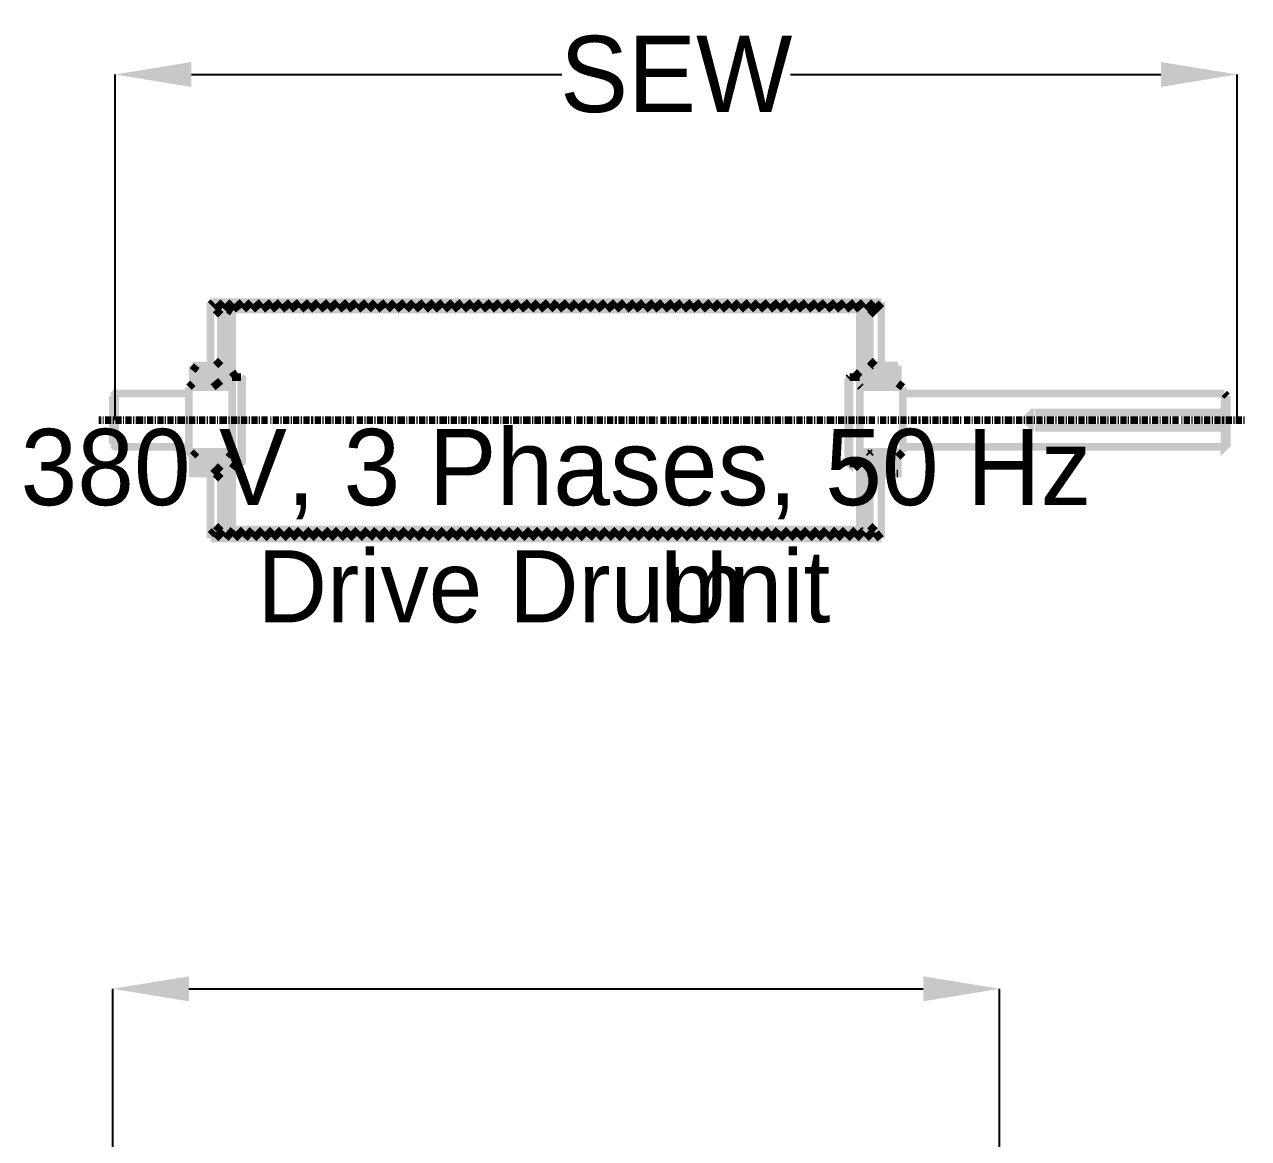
# Model space of a CAD drawing. Extents: x -4.5 to 11.4, y -10.7 to 0.4.
# Drawn here: x 5.812 to 7.418, y -9.168 to -7.707 of the extents above; entities that cross this region are included whole.
import ezdxf

# ---------------------------------------------------------------- set-up
doc = ezdxf.new("R2010")
doc.units = 0
doc.header["$MEASUREMENT"] = 0
doc.dimstyles.get("Standard").update_dxf_attribs({"dimtxt": 0.1, "dimasz": 0.1, "dimexe": 1.25, "dimexo": 0.625, "dimtad": 1, "dimtih": 1, "dimtxsty": 'Standard', "dimcen": 2.5, "dimazin": 3, "dimtfac": 1, "dimtmove": 0, "dimatfit": 3})

# ---------------------------------------------------------------- blocks, each defined once
blk = doc.blocks.new('_CLOSEDFILLED')
at = {"color": 0, "linetype": 'BYBLOCK'}
blk.add_solid([(-1, 0.164), (0, 0), (-1, -0.164)], dxfattribs=at)
blk = doc.blocks.new('*D8')
for p, q in [((5.9278, -9.5205), (5.9278, -8.9712)), ((6.0278, -8.9712), (6.9911, -8.9712)), ((7.0911, -9.5205), (7.0911, -8.9712))]:
    blk.add_line(p, q)
at = {"layer": 'Defpoints'}
for p in [(5.9278, -8.9712), (5.9278, -9.5205), (7.0911, -9.5205)]:
    blk.add_point(p, dxfattribs=at)
at = {"xscale": 0.1, "yscale": 0.1, "rotation": 180}
blk.add_blockref('_CLOSEDFILLED', (5.9278, -8.9712), dxfattribs=at)
at = {"xscale": 0.1, "yscale": 0.1}
blk.add_blockref('_CLOSEDFILLED', (7.0911, -8.9712), dxfattribs=at)
at = {"insert": (6.5094, -8.2962), "char_height": 0.1, "attachment_point": 5}
blk.add_mtext('380 V, 3 Phases, 50 Hz', dxfattribs=at)
blk = doc.blocks.new('*D9')
for p, q in [((5.9311, -8.2255), (5.9311, -7.7721)), ((6.0311, -7.7721), (6.517, -7.7721)), ((6.817, -7.7721), (7.3028, -7.7721)), ((7.4028, -8.2255), (7.4028, -7.7721))]:
    blk.add_line(p, q)
at = {"layer": 'Defpoints'}
for p in [(5.9311, -7.7721), (5.9311, -8.2255), (7.4028, -8.2255)]:
    blk.add_point(p, dxfattribs=at)
at = {"xscale": 0.1, "yscale": 0.1, "rotation": 180}
blk.add_blockref('_CLOSEDFILLED', (5.9311, -7.7721), dxfattribs=at)
at = {"xscale": 0.1, "yscale": 0.1}
blk.add_blockref('_CLOSEDFILLED', (7.4028, -7.7721), dxfattribs=at)
at = {"insert": (6.667, -7.7721), "char_height": 0.1, "attachment_point": 5}
blk.add_mtext('SEW', dxfattribs=at)

msp = doc.modelspace()

# ---------------------------------------------------------------- linework, layer by layer
at = {"color": 0, "const_width": 0.01}
for points in [[(6.936113, -8.070497), (6.056133, -8.070497)], [(6.056133, -8.070497), (6.056133, -8.153837)], [(6.056133, -8.073867), (6.059433, -8.070497)], [(6.056133, -8.080547), (6.084453, -8.080547)], [(6.062793, -8.080547), (6.072783, -8.070497)], [(6.062793, -8.080547), (6.069473, -8.087207)], [(6.069473, -8.080547), (6.069473, -8.182207)], [(6.074463, -8.080547), (6.084453, -8.070497)], [(6.084453, -8.083847), (6.079463, -8.080547)], [(6.907793, -8.080547), (6.084453, -8.080547)], [(6.084453, -8.080547), (6.084453, -8.225497)], [(6.086133, -8.080547), (6.097793, -8.070497)], [(6.099423, -8.080547), (6.109463, -8.070497)], [(6.111143, -8.080547), (6.122813, -8.070497)], [(6.124433, -8.080547), (6.136103, -8.070497)], [(6.136103, -8.080547), (6.147763, -8.070497)], [(6.149453, -8.080547), (6.161113, -8.070497)], [(6.161113, -8.080547), (6.172773, -8.070497)], [(6.174453, -8.080547), (6.186113, -8.070497)], [(6.186113, -8.080547), (6.197783, -8.070497)], [(6.199463, -8.080547), (6.211133, -8.070497)], [(6.211133, -8.080547), (6.222793, -8.070497)], [(6.224423, -8.080547), (6.236143, -8.070497)], [(6.236143, -8.080547), (6.247813, -8.070497)], [(6.249433, -8.080547), (6.261103, -8.070497)], [(6.262783, -8.080547), (6.272763, -8.070497)], [(6.274453, -8.080547), (6.286113, -8.070497)], [(6.287793, -8.080547), (6.297773, -8.070497)], [(6.299453, -8.080547), (6.311113, -8.070497)], [(6.312793, -8.080547), (6.322783, -8.070497)], [(6.324463, -8.080547), (6.336133, -8.070497)], [(6.337753, -8.080547), (6.349423, -8.070497)], [(6.349423, -8.080547), (6.361143, -8.070497)], [(6.362763, -8.080547), (6.374433, -8.070497)], [(6.374433, -8.080547), (6.386103, -8.070497)], [(6.387783, -8.080547), (6.399453, -8.070497)], [(6.399453, -8.080547), (6.411113, -8.070497)], [(6.412793, -8.080547), (6.424453, -8.070497)], [(6.424453, -8.080547), (6.436113, -8.070497)], [(6.437793, -8.080547), (6.449463, -8.070497)], [(6.449463, -8.080547), (6.461133, -8.070497)], [(6.462753, -8.080547), (6.474423, -8.070497)], [(6.476103, -8.080547), (6.486143, -8.070497)], [(6.487763, -8.080547), (6.499433, -8.070497)], [(6.501113, -8.080547), (6.511103, -8.070497)], [(6.512783, -8.080547), (6.524453, -8.070497)], [(6.526133, -8.080547), (6.536113, -8.070497)], [(6.537793, -8.080547), (6.549453, -8.070497)], [(6.551143, -8.080547), (6.561113, -8.070497)], [(6.562793, -8.080547), (6.574463, -8.070497)], [(6.576083, -8.080547), (6.587753, -8.070497)], [(6.587753, -8.080547), (6.599423, -8.070497)], [(6.601103, -8.080547), (6.612763, -8.070497)], [(6.612763, -8.080547), (6.624433, -8.070497)], [(6.626113, -8.080547), (6.637783, -8.070497)], [(6.637783, -8.080547), (6.649453, -8.070497)], [(6.651133, -8.080547), (6.662793, -8.070497)], [(6.662793, -8.080547), (6.674453, -8.070497)], [(6.676143, -8.080547), (6.687793, -8.070497)], [(6.687793, -8.080547), (6.699463, -8.070497)], [(6.701083, -8.080547), (6.712753, -8.070497)], [(6.714433, -8.080547), (6.724423, -8.070497)], [(6.726103, -8.080547), (6.737763, -8.070497)], [(6.739453, -8.080547), (6.749433, -8.070497)], [(6.751113, -8.080547), (6.762783, -8.070497)], [(6.764463, -8.080547), (6.774453, -8.070497)], [(6.776133, -8.080547), (6.787793, -8.070497)], [(6.789473, -8.080547), (6.801143, -8.070497)], [(6.801143, -8.080547), (6.812793, -8.070497)], [(6.814433, -8.080547), (6.826083, -8.070497)], [(6.826083, -8.080547), (6.837753, -8.070497)], [(6.839433, -8.080547), (6.851103, -8.070497)], [(6.851103, -8.080547), (6.862763, -8.070497)], [(6.864453, -8.080547), (6.876113, -8.070497)], [(6.876113, -8.080547), (6.887783, -8.070497)], [(6.889463, -8.080547), (6.901133, -8.070497)], [(6.901133, -8.080547), (6.912793, -8.070497)], [(6.936113, -8.080547), (6.907793, -8.080547)], [(6.921083, -8.093887), (6.907793, -8.080547)], [(6.907793, -8.080547), (6.907793, -8.225497)], [(6.916103, -8.080547), (6.926143, -8.070497)], [(6.921083, -8.080547), (6.919463, -8.080547)], [(6.921083, -8.080547), (6.921083, -8.182207)], [(6.927763, -8.080547), (6.921083, -8.087207)], [(6.927763, -8.080547), (6.936113, -8.072177)], [(6.936113, -8.070497), (6.936113, -8.153837)], [(6.084453, -8.095517), (6.069473, -8.082167)], [(6.084453, -8.108867), (6.069473, -8.093887)], [(6.921083, -8.105557), (6.907793, -8.092207)], [(6.084453, -8.120527), (6.069473, -8.107177)], [(6.921083, -8.118847), (6.907793, -8.105557)], [(6.084453, -8.133877), (6.069473, -8.118847)], [(6.921083, -8.132197), (6.907793, -8.117227)], [(6.084453, -8.145547), (6.069473, -8.132197)], [(6.084453, -8.158887), (6.069473, -8.143867)], [(6.921083, -8.143867), (6.907793, -8.130517)], [(6.921083, -8.157197), (6.907793, -8.142167)], [(6.032793, -8.160517), (6.037793, -8.153837)], [(6.032793, -8.172187), (6.051143, -8.153837)], [(6.032793, -8.153837), (6.032793, -8.182207)], [(6.069473, -8.153837), (6.032793, -8.153837)], [(6.034423, -8.182207), (6.062793, -8.153837)], [(6.047773, -8.182207), (6.069473, -8.160517)], [(6.062793, -8.153837), (6.069473, -8.147227)], [(6.084453, -8.170547), (6.069473, -8.157197)], [(6.921083, -8.168867), (6.907793, -8.155517)], [(6.927763, -8.153837), (6.921083, -8.147227)], [(6.921083, -8.153837), (6.957763, -8.153837)], [(6.921083, -8.155517), (6.922773, -8.153837)], [(6.921083, -8.168867), (6.936113, -8.153837)], [(6.921083, -8.180527), (6.947783, -8.153837)], [(6.932753, -8.182207), (6.957763, -8.157197)], [(6.957763, -8.153837), (6.957763, -8.182207)], [(6.027813, -8.182207), (6.032793, -8.177227)], [(6.059433, -8.182207), (6.069473, -8.173867)], [(6.082763, -8.182207), (6.069473, -8.168867)], [(6.089433, -8.168867), (6.084453, -8.162197)], [(6.096113, -8.168867), (6.084453, -8.168867)], [(6.096113, -8.168867), (6.096113, -8.282197)], [(6.096113, -8.168867), (6.097793, -8.170547), (6.097793, -8.280517), (6.096113, -8.282197)], [(6.894453, -8.168867), (6.892773, -8.170547)], [(6.892773, -8.280517), (6.894453, -8.282197), (6.894453, -8.168867)], [(6.892773, -8.170547), (6.892773, -8.280517)], [(6.894453, -8.168867), (6.907793, -8.168867)], [(6.901133, -8.168867), (6.907793, -8.162197)], [(6.921083, -8.182207), (6.907793, -8.167187)], [(6.944473, -8.182207), (6.957763, -8.168867)], [(6.964433, -8.182207), (6.957763, -8.177227)], [(5.927763, -8.193877), (5.931133, -8.190517), (6.027813, -8.190517)], [(5.927763, -8.257197), (5.927763, -8.193877)], [(5.931133, -8.260557), (5.931133, -8.190517)], [(6.084453, -8.182207), (6.027813, -8.182207)], [(6.027813, -8.182207), (6.027813, -8.267167), (6.032793, -8.273847)], [(6.909423, -8.182207), (6.907793, -8.180527)], [(6.907793, -8.182207), (6.964433, -8.182207)], [(6.964433, -8.182207), (6.964433, -8.267167)], [(6.964433, -8.190517), (7.386103, -8.190517)], [(7.389463, -8.193877), (7.386103, -8.190517)], [(7.386103, -8.215527), (7.386103, -8.190517)], [(7.386103, -8.235547), (7.386103, -8.260557), (7.389463, -8.257197), (7.389463, -8.193877)], [(5.909423, -8.225497), (5.911113, -8.225497), (5.912793, -8.225497)], [(5.914473, -8.225497), (5.916103, -8.225497)], [(5.917783, -8.225497), (5.919463, -8.225497), (5.921083, -8.225497), (5.922773, -8.225497), (5.924453, -8.225497), (5.926143, -8.225497)], [(5.927763, -8.225497), (5.929453, -8.225497)], [(5.931133, -8.225497), (5.932753, -8.225497), (5.934433, -8.225497), (5.936113, -8.225497), (5.937793, -8.225497), (5.939433, -8.225497)], [(5.941113, -8.225497), (5.942793, -8.225497)], [(5.944473, -8.225497), (5.946103, -8.225497), (5.947783, -8.225497), (5.949463, -8.225497), (5.951083, -8.225497), (5.952783, -8.225497)], [(5.954463, -8.225497), (5.956143, -8.225497)], [(5.957763, -8.225497), (5.959453, -8.225497), (5.961133, -8.225497), (5.962753, -8.225497), (5.964433, -8.225497), (5.966113, -8.225497), (5.967813, -8.225497)], [(5.969433, -8.225497), (5.971113, -8.225497)], [(5.972793, -8.225497), (5.974423, -8.225497), (5.976103, -8.225497), (5.977783, -8.225497), (5.979463, -8.225497), (5.981103, -8.225497)], [(5.982783, -8.225497), (5.984463, -8.225497)], [(5.986143, -8.225497), (5.987763, -8.225497), (5.989453, -8.225497), (5.991133, -8.225497), (5.992753, -8.225497), (5.994453, -8.225497)], [(5.996133, -8.225497), (5.997813, -8.225497)], [(5.999433, -8.225497), (6.001113, -8.225497), (6.002793, -8.225497), (6.004423, -8.225497), (6.006103, -8.225497), (6.007783, -8.225497)], [(6.009473, -8.225497), (6.011103, -8.225497)], [(6.012783, -8.225497), (6.014463, -8.225497), (6.016083, -8.225497), (6.017773, -8.225497), (6.019453, -8.225497), (6.021133, -8.225497), (6.022763, -8.225497)], [(6.024453, -8.225497), (6.026133, -8.225497)], [(6.027813, -8.225497), (6.029433, -8.225497), (6.031113, -8.225497), (6.032793, -8.225497), (6.034423, -8.225497), (6.036113, -8.225497)], [(6.037793, -8.225497), (6.039473, -8.225497)], [(6.041103, -8.225497), (6.042783, -8.225497), (6.044463, -8.225497), (6.046083, -8.225497), (6.047773, -8.225497), (6.049453, -8.225497)], [(6.051143, -8.225497), (6.052763, -8.225497)], [(6.054453, -8.225497), (6.056133, -8.225497), (6.057753, -8.225497), (6.059433, -8.225497), (6.061113, -8.225497), (6.062793, -8.225497)], [(6.064433, -8.225497), (6.066113, -8.225497)], [(6.067793, -8.225497), (6.069473, -8.225497), (6.071103, -8.225497), (6.072783, -8.225497), (6.074463, -8.225497), (6.076083, -8.225497), (6.077783, -8.225497)], [(6.079463, -8.225497), (6.081143, -8.225497)], [(6.082763, -8.225497), (6.084453, -8.225497), (6.086133, -8.225497), (6.087753, -8.225497), (6.089433, -8.225497), (6.091113, -8.225497)], [(6.084453, -8.225497), (6.084453, -8.370527)], [(6.092813, -8.225497), (6.094433, -8.225497)], [(6.096113, -8.225497), (6.097793, -8.225497), (6.099423, -8.225497), (6.101103, -8.225497), (6.102783, -8.225497), (6.104463, -8.225497)], [(6.106103, -8.225497), (6.107783, -8.225497)], [(6.109463, -8.225497), (6.111143, -8.225497), (6.112763, -8.225497), (6.114453, -8.225497), (6.116133, -8.225497), (6.117753, -8.225497)], [(6.119453, -8.225497), (6.121133, -8.225497)], [(6.122813, -8.225497), (6.124433, -8.225497), (6.126113, -8.225497), (6.127793, -8.225497), (6.129423, -8.225497), (6.131103, -8.225497)], [(6.134473, -8.225497), (6.136103, -8.225497)], [(6.137783, -8.225497), (6.139463, -8.225497), (6.141083, -8.225497), (6.142773, -8.225497), (6.144453, -8.225497), (6.146133, -8.225497)], [(6.147763, -8.225497), (6.149453, -8.225497)], [(6.151133, -8.225497), (6.152813, -8.225497), (6.154433, -8.225497), (6.156113, -8.225497), (6.157793, -8.225497), (6.159423, -8.225497)], [(6.161113, -8.225497), (6.162793, -8.225497)], [(6.164473, -8.225497), (6.166103, -8.225497), (6.167783, -8.225497), (6.169463, -8.225497), (6.171083, -8.225497), (6.172773, -8.225497)], [(6.174453, -8.225497), (6.176143, -8.225497)], [(6.177763, -8.225497), (6.179453, -8.225497), (6.181133, -8.225497), (6.182753, -8.225497), (6.184433, -8.225497), (6.186113, -8.225497)], [(6.187793, -8.225497), (6.189433, -8.225497), (6.191113, -8.225497)], [(6.192793, -8.225497), (6.194473, -8.225497), (6.196103, -8.225497), (6.197783, -8.225497), (6.199463, -8.225497), (6.201083, -8.225497)], [(6.202783, -8.225497), (6.204463, -8.225497)], [(6.206143, -8.225497), (6.207763, -8.225497), (6.209453, -8.225497), (6.211133, -8.225497), (6.212753, -8.225497), (6.214433, -8.225497)], [(6.216113, -8.225497), (6.217813, -8.225497)], [(6.219433, -8.225497), (6.221113, -8.225497), (6.222793, -8.225497), (6.224423, -8.225497), (6.226103, -8.225497), (6.227783, -8.225497)], [(6.229463, -8.225497), (6.231103, -8.225497)], [(6.232783, -8.225497), (6.234463, -8.225497), (6.236143, -8.225497), (6.237763, -8.225497), (6.239453, -8.225497), (6.241133, -8.225497)], [(6.242753, -8.225497), (6.244453, -8.225497)], [(6.247813, -8.225497), (6.249433, -8.225497), (6.251113, -8.225497), (6.252793, -8.225497), (6.254423, -8.225497), (6.256103, -8.225497)], [(6.257783, -8.225497), (6.259473, -8.225497)], [(6.261103, -8.225497), (6.262783, -8.225497), (6.264463, -8.225497), (6.266083, -8.225497), (6.267773, -8.225497), (6.269453, -8.225497)], [(6.271133, -8.225497), (6.272763, -8.225497)], [(6.274453, -8.225497), (6.276133, -8.225497), (6.277813, -8.225497), (6.279433, -8.225497), (6.281113, -8.225497), (6.282793, -8.225497)], [(6.284423, -8.225497), (6.286113, -8.225497)], [(6.287793, -8.225497), (6.289473, -8.225497), (6.291103, -8.225497), (6.292783, -8.225497), (6.294463, -8.225497), (6.296083, -8.225497)], [(6.297773, -8.225497), (6.299453, -8.225497)], [(6.301143, -8.225497), (6.302763, -8.225497), (6.304453, -8.225497), (6.306133, -8.225497), (6.307753, -8.225497), (6.309433, -8.225497), (6.311113, -8.225497)], [(6.312793, -8.225497), (6.314433, -8.225497)], [(6.316113, -8.225497), (6.317793, -8.225497), (6.319473, -8.225497), (6.321103, -8.225497), (6.322783, -8.225497), (6.324463, -8.225497)], [(6.326083, -8.225497), (6.327783, -8.225497)], [(6.329463, -8.225497), (6.331143, -8.225497), (6.332763, -8.225497), (6.334453, -8.225497), (6.336133, -8.225497), (6.337753, -8.225497)], [(6.339433, -8.225497), (6.341113, -8.225497)], [(6.342813, -8.225497), (6.344433, -8.225497), (6.346113, -8.225497), (6.347793, -8.225497), (6.349423, -8.225497), (6.351103, -8.225497)], [(6.352783, -8.225497), (6.354463, -8.225497)], [(6.356103, -8.225497), (6.357783, -8.225497), (6.359463, -8.225497), (6.361143, -8.225497), (6.362763, -8.225497), (6.364453, -8.225497), (6.366133, -8.225497)], [(6.367753, -8.225497), (6.369453, -8.225497)], [(6.371133, -8.225497), (6.372813, -8.225497), (6.374433, -8.225497), (6.376113, -8.225497), (6.377793, -8.225497), (6.379423, -8.225497)], [(6.381103, -8.225497), (6.382783, -8.225497)], [(6.384473, -8.225497), (6.386103, -8.225497), (6.387783, -8.225497), (6.389463, -8.225497), (6.391083, -8.225497), (6.392773, -8.225497)], [(6.394453, -8.225497), (6.396133, -8.225497)], [(6.397763, -8.225497), (6.399453, -8.225497), (6.401133, -8.225497), (6.402813, -8.225497), (6.404433, -8.225497), (6.406113, -8.225497)], [(6.407793, -8.225497), (6.409423, -8.225497)], [(6.411113, -8.225497), (6.412793, -8.225497), (6.414473, -8.225497), (6.416103, -8.225497), (6.417783, -8.225497), (6.419463, -8.225497), (6.421083, -8.225497)], [(6.422773, -8.225497), (6.424453, -8.225497)], [(6.426143, -8.225497), (6.427763, -8.225497), (6.429453, -8.225497), (6.431133, -8.225497), (6.432753, -8.225497), (6.434433, -8.225497)], [(6.436113, -8.225497), (6.437793, -8.225497)], [(6.439433, -8.225497), (6.441113, -8.225497), (6.442793, -8.225497), (6.444473, -8.225497), (6.446103, -8.225497), (6.447783, -8.225497)], [(6.449463, -8.225497), (6.451083, -8.225497)], [(6.452783, -8.225497), (6.454463, -8.225497), (6.456143, -8.225497), (6.457763, -8.225497), (6.459453, -8.225497), (6.461133, -8.225497)], [(6.462753, -8.225497), (6.464433, -8.225497)], [(6.466113, -8.225497), (6.467813, -8.225497), (6.469433, -8.225497), (6.471113, -8.225497), (6.472793, -8.225497), (6.474423, -8.225497), (6.476103, -8.225497)], [(6.477783, -8.225497), (6.479463, -8.225497)], [(6.481103, -8.225497), (6.482783, -8.225497), (6.484463, -8.225497), (6.486143, -8.225497), (6.487763, -8.225497), (6.489453, -8.225497)], [(6.491133, -8.225497), (6.492753, -8.225497)], [(6.494453, -8.225497), (6.496133, -8.225497), (6.497813, -8.225497), (6.499433, -8.225497), (6.501113, -8.225497), (6.502793, -8.225497)], [(6.504423, -8.225497), (6.506103, -8.225497)], [(6.507783, -8.225497), (6.509473, -8.225497), (6.511103, -8.225497), (6.512783, -8.225497), (6.514463, -8.225497), (6.516083, -8.225497)], [(6.517773, -8.225497), (6.519453, -8.225497)], [(6.521133, -8.225497), (6.522763, -8.225497), (6.524453, -8.225497), (6.526133, -8.225497), (6.527813, -8.225497), (6.529433, -8.225497)], [(6.532793, -8.225497), (6.534423, -8.225497)], [(6.536113, -8.225497), (6.537793, -8.225497), (6.539473, -8.225497), (6.541103, -8.225497), (6.542783, -8.225497), (6.544463, -8.225497)], [(6.546083, -8.225497), (6.547773, -8.225497)], [(6.549453, -8.225497), (6.551143, -8.225497), (6.552763, -8.225497), (6.554453, -8.225497), (6.556133, -8.225497), (6.557753, -8.225497)], [(6.559433, -8.225497), (6.561113, -8.225497)], [(6.562793, -8.225497), (6.564433, -8.225497), (6.566113, -8.225497), (6.567793, -8.225497), (6.569473, -8.225497), (6.571103, -8.225497)], [(6.572783, -8.225497), (6.574463, -8.225497)], [(6.576083, -8.225497), (6.577783, -8.225497), (6.579463, -8.225497), (6.581143, -8.225497), (6.582763, -8.225497), (6.584453, -8.225497)], [(6.586133, -8.225497), (6.587753, -8.225497), (6.589433, -8.225497)], [(6.591113, -8.225497), (6.592813, -8.225497), (6.594433, -8.225497), (6.596113, -8.225497), (6.597793, -8.225497), (6.599423, -8.225497)], [(6.601103, -8.225497), (6.602783, -8.225497)], [(6.604463, -8.225497), (6.606103, -8.225497), (6.607783, -8.225497), (6.609463, -8.225497), (6.611143, -8.225497), (6.612763, -8.225497)], [(6.614453, -8.225497), (6.616133, -8.225497)], [(6.617753, -8.225497), (6.619453, -8.225497), (6.621133, -8.225497), (6.622813, -8.225497), (6.624433, -8.225497), (6.626113, -8.225497)], [(6.627793, -8.225497), (6.629423, -8.225497)], [(6.631103, -8.225497), (6.632783, -8.225497), (6.634473, -8.225497), (6.636103, -8.225497), (6.637783, -8.225497), (6.639463, -8.225497)], [(6.641083, -8.225497), (6.642773, -8.225497)], [(6.646133, -8.225497), (6.647763, -8.225497), (6.649453, -8.225497), (6.651133, -8.225497), (6.652813, -8.225497), (6.654433, -8.225497)], [(6.656113, -8.225497), (6.657793, -8.225497)], [(6.659423, -8.225497), (6.661113, -8.225497), (6.662793, -8.225497), (6.664473, -8.225497), (6.666103, -8.225497), (6.667783, -8.225497)], [(6.669463, -8.225497), (6.671083, -8.225497)], [(6.672773, -8.225497), (6.674453, -8.225497), (6.676143, -8.225497), (6.677763, -8.225497), (6.679453, -8.225497), (6.681133, -8.225497)], [(6.682753, -8.225497), (6.684433, -8.225497)], [(6.686113, -8.225497), (6.687793, -8.225497), (6.689433, -8.225497), (6.691113, -8.225497), (6.692793, -8.225497), (6.694473, -8.225497)], [(6.696103, -8.225497), (6.697783, -8.225497)], [(6.699463, -8.225497), (6.701083, -8.225497), (6.702783, -8.225497), (6.704463, -8.225497), (6.706143, -8.225497), (6.707763, -8.225497), (6.709453, -8.225497)], [(6.711133, -8.225497), (6.712753, -8.225497)], [(6.714433, -8.225497), (6.716113, -8.225497), (6.717813, -8.225497), (6.719433, -8.225497), (6.721113, -8.225497), (6.722793, -8.225497)], [(6.724423, -8.225497), (6.726103, -8.225497)], [(6.727783, -8.225497), (6.729463, -8.225497), (6.731103, -8.225497), (6.732783, -8.225497), (6.734463, -8.225497), (6.736143, -8.225497)], [(6.737763, -8.225497), (6.739453, -8.225497)], [(6.741133, -8.225497), (6.742753, -8.225497), (6.744453, -8.225497), (6.746133, -8.225497), (6.747813, -8.225497), (6.749433, -8.225497)], [(6.751113, -8.225497), (6.752793, -8.225497)], [(6.754423, -8.225497), (6.756103, -8.225497), (6.757783, -8.225497), (6.759473, -8.225497), (6.761103, -8.225497), (6.762783, -8.225497), (6.764463, -8.225497)], [(6.766083, -8.225497), (6.767773, -8.225497)], [(6.769453, -8.225497), (6.771133, -8.225497), (6.772763, -8.225497), (6.774453, -8.225497), (6.776133, -8.225497), (6.777813, -8.225497)], [(6.779433, -8.225497), (6.781113, -8.225497)], [(6.782793, -8.225497), (6.784423, -8.225497), (6.786113, -8.225497), (6.787793, -8.225497), (6.789473, -8.225497), (6.791103, -8.225497)], [(6.792783, -8.225497), (6.794463, -8.225497)], [(6.796083, -8.225497), (6.797773, -8.225497), (6.799453, -8.225497), (6.801143, -8.225497), (6.802763, -8.225497), (6.804453, -8.225497)], [(6.806133, -8.225497), (6.807753, -8.225497)], [(6.809433, -8.225497), (6.811113, -8.225497), (6.812793, -8.225497), (6.814433, -8.225497), (6.816113, -8.225497), (6.817793, -8.225497), (6.819473, -8.225497)], [(6.821103, -8.225497), (6.822783, -8.225497)], [(6.824463, -8.225497), (6.826083, -8.225497), (6.827783, -8.225497), (6.829463, -8.225497), (6.831143, -8.225497), (6.832763, -8.225497)], [(6.834453, -8.225497), (6.836133, -8.225497)], [(6.837753, -8.225497), (6.839433, -8.225497), (6.841113, -8.225497), (6.842813, -8.225497), (6.844433, -8.225497), (6.846113, -8.225497)], [(6.847793, -8.225497), (6.849423, -8.225497)], [(6.851103, -8.225497), (6.852783, -8.225497), (6.854463, -8.225497), (6.856103, -8.225497), (6.857783, -8.225497), (6.859463, -8.225497)], [(6.861143, -8.225497), (6.862763, -8.225497)], [(6.864453, -8.225497), (6.866133, -8.225497), (6.867753, -8.225497), (6.869453, -8.225497), (6.871133, -8.225497), (6.872813, -8.225497), (6.874433, -8.225497)], [(6.876113, -8.225497), (6.877793, -8.225497)], [(6.879423, -8.225497), (6.881103, -8.225497), (6.882783, -8.225497), (6.884473, -8.225497), (6.886103, -8.225497), (6.887783, -8.225497)], [(6.889463, -8.225497), (6.891083, -8.225497)], [(6.892773, -8.225497), (6.894453, -8.225497), (6.896133, -8.225497), (6.897763, -8.225497), (6.899453, -8.225497), (6.901133, -8.225497)], [(6.902813, -8.225497), (6.904433, -8.225497)], [(6.906113, -8.225497), (6.907793, -8.225497), (6.909423, -8.225497), (6.911113, -8.225497), (6.912793, -8.225497), (6.914473, -8.225497)], [(6.907793, -8.225497), (6.907793, -8.370527)], [(6.916103, -8.225497), (6.917783, -8.225497)], [(6.919463, -8.225497), (6.921083, -8.225497), (6.922773, -8.225497), (6.924453, -8.225497), (6.926143, -8.225497), (6.927763, -8.225497)], [(6.931133, -8.225497), (6.932753, -8.225497)], [(6.934433, -8.225497), (6.936113, -8.225497), (6.937793, -8.225497), (6.939433, -8.225497), (6.941113, -8.225497), (6.942793, -8.225497)], [(6.944473, -8.225497), (6.946103, -8.225497)], [(6.947783, -8.225497), (6.949463, -8.225497), (6.951083, -8.225497), (6.952783, -8.225497), (6.954463, -8.225497), (6.956143, -8.225497)], [(6.957763, -8.225497), (6.959453, -8.225497)], [(6.961133, -8.225497), (6.962753, -8.225497), (6.964433, -8.225497), (6.966113, -8.225497), (6.967813, -8.225497), (6.969433, -8.225497)], [(6.971113, -8.225497), (6.972793, -8.225497)], [(6.974423, -8.225497), (6.976103, -8.225497), (6.977783, -8.225497), (6.979463, -8.225497), (6.981103, -8.225497), (6.982783, -8.225497)], [(6.984463, -8.225497), (6.986143, -8.225497), (6.987763, -8.225497)], [(6.989453, -8.225497), (6.991133, -8.225497), (6.992753, -8.225497), (6.994453, -8.225497), (6.996133, -8.225497), (6.997813, -8.225497)], [(6.999433, -8.225497), (7.001113, -8.225497)], [(7.002793, -8.225497), (7.004423, -8.225497), (7.006103, -8.225497), (7.007783, -8.225497), (7.009473, -8.225497), (7.011103, -8.225497)], [(7.012783, -8.225497), (7.014463, -8.225497)], [(7.016083, -8.225497), (7.017773, -8.225497), (7.019453, -8.225497), (7.021133, -8.225497), (7.022763, -8.225497), (7.024453, -8.225497)], [(7.026133, -8.225497), (7.027813, -8.225497)], [(7.029433, -8.225497), (7.031113, -8.225497), (7.032793, -8.225497), (7.034423, -8.225497), (7.036113, -8.225497), (7.037793, -8.225497)], [(7.039473, -8.225497), (7.041103, -8.225497)], [(7.044463, -8.225497), (7.046083, -8.225497), (7.047773, -8.225497), (7.049453, -8.225497), (7.051143, -8.225497), (7.052763, -8.225497)], [(7.054453, -8.225497), (7.056133, -8.225497)], [(7.057753, -8.225497), (7.059433, -8.225497), (7.061113, -8.225497), (7.062793, -8.225497), (7.064433, -8.225497), (7.066113, -8.225497)], [(7.067793, -8.225497), (7.069473, -8.225497)], [(7.071103, -8.225497), (7.072783, -8.225497), (7.074463, -8.225497), (7.076083, -8.225497), (7.077783, -8.225497), (7.079463, -8.225497)], [(7.081143, -8.225497), (7.082763, -8.225497)], [(7.084453, -8.225497), (7.086133, -8.225497), (7.087753, -8.225497), (7.089433, -8.225497), (7.091113, -8.225497), (7.092813, -8.225497)], [(7.094433, -8.225497), (7.096113, -8.225497)], [(7.097793, -8.225497), (7.099423, -8.225497), (7.101103, -8.225497), (7.102783, -8.225497), (7.104463, -8.225497), (7.106103, -8.225497), (7.107783, -8.225497)], [(7.109463, -8.225497), (7.111143, -8.225497)], [(7.112763, -8.225497), (7.114453, -8.225497), (7.116133, -8.225497), (7.117753, -8.225497), (7.119453, -8.225497), (7.121133, -8.225497)], [(7.122813, -8.225497), (7.124433, -8.225497)], [(7.126113, -8.225497), (7.127793, -8.225497), (7.129423, -8.225497), (7.131103, -8.225497), (7.132783, -8.225497), (7.134473, -8.225497)], [(7.136963, -8.215527), (7.134633, -8.215527), (7.127793, -8.222367), (7.127793, -8.224697), (7.127793, -8.226977), (7.134633, -8.233867), (7.136963, -8.233867)], [(7.136103, -8.225497), (7.137783, -8.225497)], [(7.137783, -8.215527), (7.389463, -8.215527)], [(7.139463, -8.225497), (7.141083, -8.225497), (7.142773, -8.225497), (7.144453, -8.225497), (7.146133, -8.225497), (7.147763, -8.225497)], [(7.149453, -8.225497), (7.151133, -8.225497)], [(7.152813, -8.225497), (7.154433, -8.225497), (7.156113, -8.225497), (7.157793, -8.225497), (7.159423, -8.225497), (7.161113, -8.225497), (7.162793, -8.225497)], [(7.164473, -8.225497), (7.166103, -8.225497)], [(7.167783, -8.225497), (7.169463, -8.225497), (7.171083, -8.225497), (7.172773, -8.225497), (7.174453, -8.225497), (7.176143, -8.225497)], [(7.177763, -8.225497), (7.179453, -8.225497)], [(7.181133, -8.225497), (7.182753, -8.225497), (7.184433, -8.225497), (7.186113, -8.225497), (7.187793, -8.225497), (7.189433, -8.225497)], [(7.191113, -8.225497), (7.192793, -8.225497)], [(7.194473, -8.225497), (7.196103, -8.225497), (7.197783, -8.225497), (7.199463, -8.225497), (7.201083, -8.225497), (7.202783, -8.225497)], [(7.204463, -8.225497), (7.206143, -8.225497)], [(7.207763, -8.225497), (7.209453, -8.225497), (7.211133, -8.225497), (7.212753, -8.225497), (7.214433, -8.225497), (7.216113, -8.225497), (7.217813, -8.225497)], [(7.219433, -8.225497), (7.221113, -8.225497)], [(7.222793, -8.225497), (7.224423, -8.225497), (7.226103, -8.225497), (7.227783, -8.225497), (7.229463, -8.225497), (7.231103, -8.225497)], [(7.232783, -8.225497), (7.234463, -8.225497)], [(7.236143, -8.225497), (7.237763, -8.225497), (7.239453, -8.225497), (7.241133, -8.225497), (7.242753, -8.225497), (7.244453, -8.225497)], [(7.246133, -8.225497), (7.247813, -8.225497)], [(7.249433, -8.225497), (7.251113, -8.225497), (7.252793, -8.225497), (7.254423, -8.225497), (7.256103, -8.225497), (7.257783, -8.225497)], [(7.259473, -8.225497), (7.261103, -8.225497)], [(7.262783, -8.225497), (7.264463, -8.225497), (7.266083, -8.225497), (7.267773, -8.225497), (7.269453, -8.225497), (7.271133, -8.225497), (7.272763, -8.225497)], [(7.274453, -8.225497), (7.276133, -8.225497)], [(7.277813, -8.225497), (7.279433, -8.225497), (7.281113, -8.225497), (7.282793, -8.225497), (7.284423, -8.225497), (7.286113, -8.225497)], [(7.287793, -8.225497), (7.289473, -8.225497)], [(7.291103, -8.225497), (7.292783, -8.225497), (7.294463, -8.225497), (7.296083, -8.225497), (7.297773, -8.225497), (7.299453, -8.225497)], [(7.301143, -8.225497), (7.302763, -8.225497)], [(7.304453, -8.225497), (7.306133, -8.225497), (7.307753, -8.225497), (7.309433, -8.225497), (7.311113, -8.225497), (7.312793, -8.225497)], [(7.314433, -8.225497), (7.316113, -8.225497)], [(7.317793, -8.225497), (7.319473, -8.225497), (7.321103, -8.225497), (7.322783, -8.225497), (7.324463, -8.225497), (7.326083, -8.225497)], [(7.329463, -8.225497), (7.331143, -8.225497)], [(7.332763, -8.225497), (7.334453, -8.225497), (7.336133, -8.225497), (7.337753, -8.225497), (7.339433, -8.225497), (7.341113, -8.225497)], [(7.342813, -8.225497), (7.344433, -8.225497)], [(7.346113, -8.225497), (7.347793, -8.225497), (7.349423, -8.225497), (7.351103, -8.225497), (7.352783, -8.225497), (7.354463, -8.225497)], [(7.356103, -8.225497), (7.357783, -8.225497)], [(7.359463, -8.225497), (7.361143, -8.225497), (7.362763, -8.225497), (7.364453, -8.225497), (7.366133, -8.225497), (7.367753, -8.225497)], [(7.369453, -8.225497), (7.371133, -8.225497)], [(7.372813, -8.225497), (7.374433, -8.225497), (7.376113, -8.225497), (7.377793, -8.225497), (7.379423, -8.225497), (7.381103, -8.225497)], [(7.382783, -8.225497), (7.384473, -8.225497), (7.386103, -8.225497)], [(7.387783, -8.225497), (7.389463, -8.225497), (7.391083, -8.225497), (7.392773, -8.225497), (7.394453, -8.225497), (7.396133, -8.225497)], [(7.397763, -8.225497), (7.399453, -8.225497)], [(7.401133, -8.225497), (7.402813, -8.225497), (7.404433, -8.225497), (7.406113, -8.225497), (7.407793, -8.225497), (7.409423, -8.225497)], [(7.411113, -8.225497), (7.412793, -8.225497)], [(7.137783, -8.235547), (7.389463, -8.235547)], [(6.027813, -8.260557), (5.931133, -8.260557), (5.927763, -8.257197)], [(6.084453, -8.267167), (6.027813, -8.267167)], [(6.069473, -8.295547), (6.032793, -8.295547), (6.032793, -8.267167)], [(6.032793, -8.272227), (6.037793, -8.267167)], [(6.032793, -8.285517), (6.049453, -8.267167)], [(6.034423, -8.295547), (6.062793, -8.267167)], [(6.047773, -8.295547), (6.069473, -8.273847)], [(6.069473, -8.267167), (6.069473, -8.370527)], [(6.084453, -8.283887), (6.069473, -8.270547)], [(6.084453, -8.272227), (6.079463, -8.267167)], [(6.921083, -8.282197), (6.907793, -8.267167)], [(6.907793, -8.267167), (6.964433, -8.267167)], [(6.921083, -8.268867), (6.919463, -8.267167)], [(6.921083, -8.268867), (6.922773, -8.267167)], [(6.921083, -8.282197), (6.934433, -8.267167)], [(6.921083, -8.293867), (6.947783, -8.267167)], [(6.921083, -8.267167), (6.921083, -8.370527)], [(6.921083, -8.295547), (6.957763, -8.295547), (6.957763, -8.267167)], [(6.931133, -8.295547), (6.957763, -8.270547)], [(6.964433, -8.267167), (6.957763, -8.273847)], [(6.964433, -8.260557), (7.386103, -8.260557)], [(6.059433, -8.295547), (6.069473, -8.285517)], [(6.084453, -8.297187), (6.069473, -8.282197)], [(6.096113, -8.282197), (6.084453, -8.282197)], [(6.089433, -8.282197), (6.084453, -8.288877)], [(6.894453, -8.282197), (6.907793, -8.282197)], [(6.901133, -8.282197), (6.907793, -8.288877)], [(6.921083, -8.293867), (6.907793, -8.280517)], [(6.944473, -8.295547), (6.957763, -8.282197)], [(6.056133, -8.380517), (6.056133, -8.295547)], [(6.062793, -8.295547), (6.069473, -8.302227)], [(6.084453, -8.308837), (6.069473, -8.295547)], [(6.921083, -8.307207), (6.907793, -8.292187)], [(6.921083, -8.318877), (6.907793, -8.305527)], [(6.927763, -8.295547), (6.921083, -8.302227)], [(6.936113, -8.380517), (6.936113, -8.295547)], [(6.956143, -8.295547), (6.957763, -8.295547)], [(6.084453, -8.322177), (6.069473, -8.307207)], [(6.084453, -8.333847), (6.069473, -8.320497)], [(6.921083, -8.332167), (6.907793, -8.317197)], [(6.084453, -8.347197), (6.069473, -8.332167)], [(6.921083, -8.345517), (6.907793, -8.330547)], [(6.084453, -8.358867), (6.069473, -8.345517)], [(6.921083, -8.357177), (6.907793, -8.343887)], [(6.056133, -8.370527), (6.084453, -8.370527)], [(6.056133, -8.375517), (6.061113, -8.370527)], [(6.062793, -8.370527), (6.069473, -8.363847)], [(6.062793, -8.380517), (6.072783, -8.370527)], [(6.082763, -8.370527), (6.069473, -8.357177)], [(6.076083, -8.380517), (6.086133, -8.368847)], [(6.907793, -8.368847), (6.084453, -8.368847)], [(6.087753, -8.380517), (6.099423, -8.368847)], [(6.101103, -8.380517), (6.111143, -8.368847)], [(6.112763, -8.380517), (6.124433, -8.368847)], [(6.126113, -8.380517), (6.137783, -8.368847)], [(6.137783, -8.380517), (6.149453, -8.368847)], [(6.151133, -8.380517), (6.162793, -8.368847)], [(6.162793, -8.380517), (6.174453, -8.368847)], [(6.176143, -8.380517), (6.187793, -8.368847)], [(6.187793, -8.380517), (6.199463, -8.368847)], [(6.201083, -8.380517), (6.212753, -8.368847)], [(6.212753, -8.380517), (6.224423, -8.368847)], [(6.226103, -8.380517), (6.237763, -8.368847)], [(6.237763, -8.380517), (6.249433, -8.368847)], [(6.251113, -8.380517), (6.262783, -8.368847)], [(6.264463, -8.380517), (6.274453, -8.368847)], [(6.276133, -8.380517), (6.287793, -8.368847)], [(6.289473, -8.380517), (6.299453, -8.368847)], [(6.301143, -8.380517), (6.312793, -8.368847)], [(6.314433, -8.380517), (6.324463, -8.368847)], [(6.326083, -8.380517), (6.337753, -8.368847)], [(6.339433, -8.380517), (6.349423, -8.368847)], [(6.351103, -8.380517), (6.362763, -8.368847)], [(6.364453, -8.380517), (6.376113, -8.368847)], [(6.376113, -8.380517), (6.387783, -8.368847)], [(6.389463, -8.380517), (6.401133, -8.368847)], [(6.401133, -8.380517), (6.412793, -8.368847)], [(6.414473, -8.380517), (6.426143, -8.368847)], [(6.426143, -8.380517), (6.437793, -8.368847)], [(6.439433, -8.380517), (6.451083, -8.368847)], [(6.451083, -8.380517), (6.462753, -8.368847)], [(6.464433, -8.380517), (6.476103, -8.368847)], [(6.476103, -8.380517), (6.487763, -8.368847)], [(6.489453, -8.380517), (6.501113, -8.368847)], [(6.502793, -8.380517), (6.512783, -8.368847)], [(6.514463, -8.380517), (6.526133, -8.368847)], [(6.527813, -8.380517), (6.537793, -8.368847)], [(6.539473, -8.380517), (6.551143, -8.368847)], [(6.552763, -8.380517), (6.562793, -8.368847)], [(6.564433, -8.380517), (6.576083, -8.368847)], [(6.577783, -8.380517), (6.589433, -8.368847)], [(6.589433, -8.380517), (6.601103, -8.368847)], [(6.602783, -8.380517), (6.614453, -8.368847)], [(6.614453, -8.380517), (6.626113, -8.368847)], [(6.627793, -8.380517), (6.639463, -8.368847)], [(6.639463, -8.380517), (6.651133, -8.368847)], [(6.652813, -8.380517), (6.664473, -8.368847)], [(6.664473, -8.380517), (6.676143, -8.368847)], [(6.677763, -8.380517), (6.689433, -8.368847)], [(6.689433, -8.380517), (6.701083, -8.368847)], [(6.702783, -8.380517), (6.714433, -8.368847)], [(6.716113, -8.380517), (6.726103, -8.368847)], [(6.727783, -8.380517), (6.739453, -8.368847)], [(6.741133, -8.380517), (6.751113, -8.368847)], [(6.752793, -8.380517), (6.764463, -8.368847)], [(6.766083, -8.380517), (6.776133, -8.368847)], [(6.777813, -8.380517), (6.789473, -8.368847)], [(6.791103, -8.380517), (6.801143, -8.368847)], [(6.802763, -8.380517), (6.814433, -8.368847)], [(6.816113, -8.380517), (6.827783, -8.368847)], [(6.827783, -8.380517), (6.839433, -8.368847)], [(6.841113, -8.380517), (6.852783, -8.368847)], [(6.852783, -8.380517), (6.864453, -8.368847)], [(6.866133, -8.380517), (6.877793, -8.368847)], [(6.877793, -8.380517), (6.889463, -8.368847)], [(6.891083, -8.380517), (6.902813, -8.368847)], [(6.902813, -8.380517), (6.912793, -8.370527)], [(6.921083, -8.370527), (6.907793, -8.355557)], [(6.909423, -8.370527), (6.907793, -8.368847)], [(6.936113, -8.370527), (6.907793, -8.370527)], [(6.916103, -8.380517), (6.926143, -8.370527)], [(6.927763, -8.370527), (6.921083, -8.363847)], [(6.936113, -8.380517), (6.056133, -8.380517)], [(6.927763, -8.380517), (6.936113, -8.373837)]]:
    msp.add_lwpolyline(points, dxfattribs=at)
for points in [[(6.069473, -8.182207), (6.069473, -8.182207)], [(6.957763, -8.182207), (6.957763, -8.182207)], [(5.909423, -8.225497), (5.909423, -8.225497)], [(6.132783, -8.225497), (6.132783, -8.225497)], [(6.246133, -8.225497), (6.246133, -8.225497)], [(6.531113, -8.225497), (6.531113, -8.225497)], [(6.644453, -8.225497), (6.644453, -8.225497)], [(6.929453, -8.225497), (6.929453, -8.225497)], [(7.042783, -8.225497), (7.042783, -8.225497)], [(7.327783, -8.225497), (7.327783, -8.225497)], [(6.069473, -8.370527), (6.069473, -8.370527)]]:
    msp.add_lwpolyline(points, close=True, dxfattribs=at)

# ---------------------------------------------------------------- texts
at = {"color": 0}
for s, p in [('Drive Drum', (6.117783, -8.490527)), (' Unit', (6.609453, -8.490527))]:
    msp.add_text(s, height=0.0944897, dxfattribs=at).set_placement(p)

# ---------------------------------------------------------------- dimensions: what is measured, and where the dimension line sits
at = {"linetype": 'Continuous'}
for base, p1, p2, text, picture, middle in [((5.931133, -7.772137), (5.931133, -8.225497), (7.402813, -8.225497), 'SEW', '*D9', (6.666973, -7.772137)), ((5.927763, -8.971192), (5.927763, -9.520547), (7.091113, -9.520547), '380 V, 3 Phases, 50 Hz', '*D8', (6.509438, -8.296192))]:
    dim = msp.add_linear_dim(base=base, p1=p1, p2=p2, text=text, dimstyle='Standard', dxfattribs=at)
    dim.commit()
    dim.dimension.update_dxf_attribs({"geometry": picture, "text_midpoint": middle})

doc.saveas('drawing.dxf')
